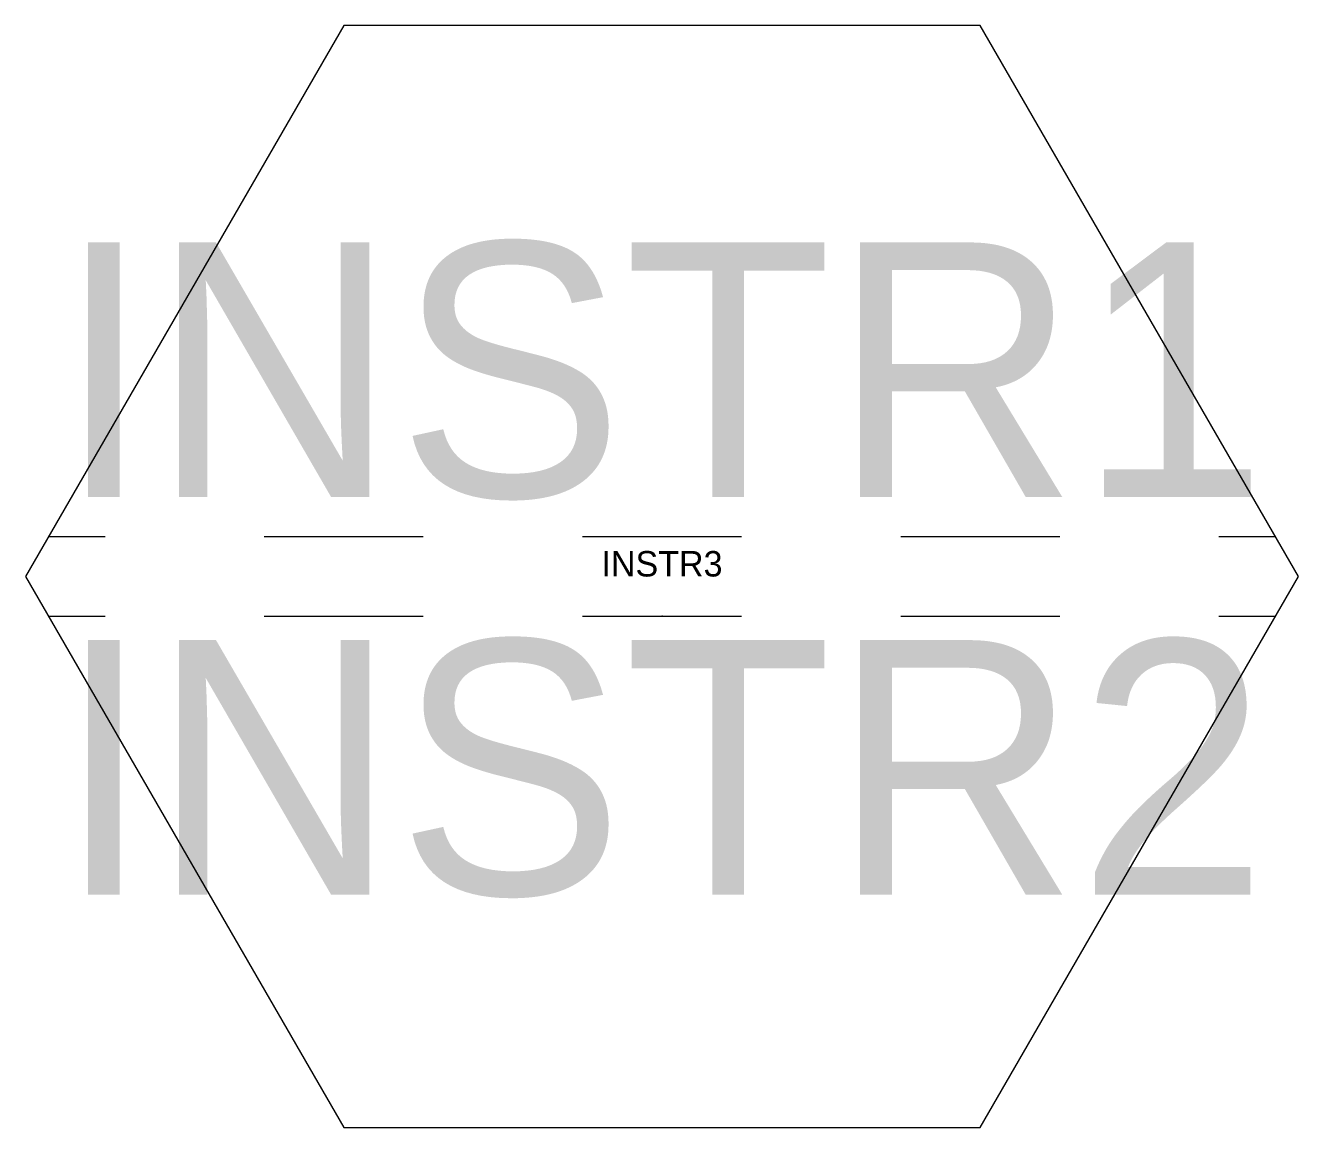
# Model space of a CAD drawing. Extents: x -0.25 to 0.25, y -0.217 to 0.217.
import ezdxf
from ezdxf.enums import TextEntityAlignment as Align

# ---------------------------------------------------------------- set-up
doc = ezdxf.new("R2010")
doc.units = 0
doc.layers.get('0').update_dxf_attribs({"linetype": 'CONTINUOUS'})
doc.layers.add('4', color=4, linetype='CONTINUOUS')

msp = doc.modelspace()

# ---------------------------------------------------------------- linework, layer by layer
at = {"color": 0}
msp.add_lwpolyline([(-0.125, 0.21651), (-0.25, 0), (-0.125, -0.21651), (0.125, -0.21651), (0.25, 0), (0.125, 0.21651)], close=True, dxfattribs=at)
at = {"layer": '4', "color": 0}
for points in [[(-0.21875, 0.01562), (-0.24098, 0.01562)], [(-0.09375, 0.01562), (-0.15625, 0.01562)], [(0.03125, 0.01562), (-0.03125, 0.01562)], [(0.15625, 0.01562), (0.09375, 0.01562)], [(0.24098, 0.01562), (0.21875, 0.01562)], [(-0.24098, -0.01563), (-0.21875, -0.01563)], [(-0.15625, -0.01563), (-0.09375, -0.01563)], [(-0.03125, -0.01563), (0.03125, -0.01563)], [(0.09375, -0.01563), (0.15625, -0.01563)], [(0.21875, -0.01563), (0.24098, -0.01563)]]:
    msp.add_lwpolyline(points, dxfattribs=at)
msp.add_point((0, -0.01563), dxfattribs=at)

# ---------------------------------------------------------------- texts
for tag, p in [('INSTR1', (0, 0.03125)), ('INSTR2', (0, -0.125))]:
    msp.add_attdef(tag, text='', height=0.1, dxfattribs=at).set_placement(p, align=Align.CENTER)
at = {"layer": '4', "color": 0, "flags": 3}
msp.add_attdef('INSTR3', text='AUX PNL REAR COMPUT FUNC', height=0.01, dxfattribs=at).set_placement((0, 0), align=Align.CENTER)

doc.saveas('drawing.dxf')
